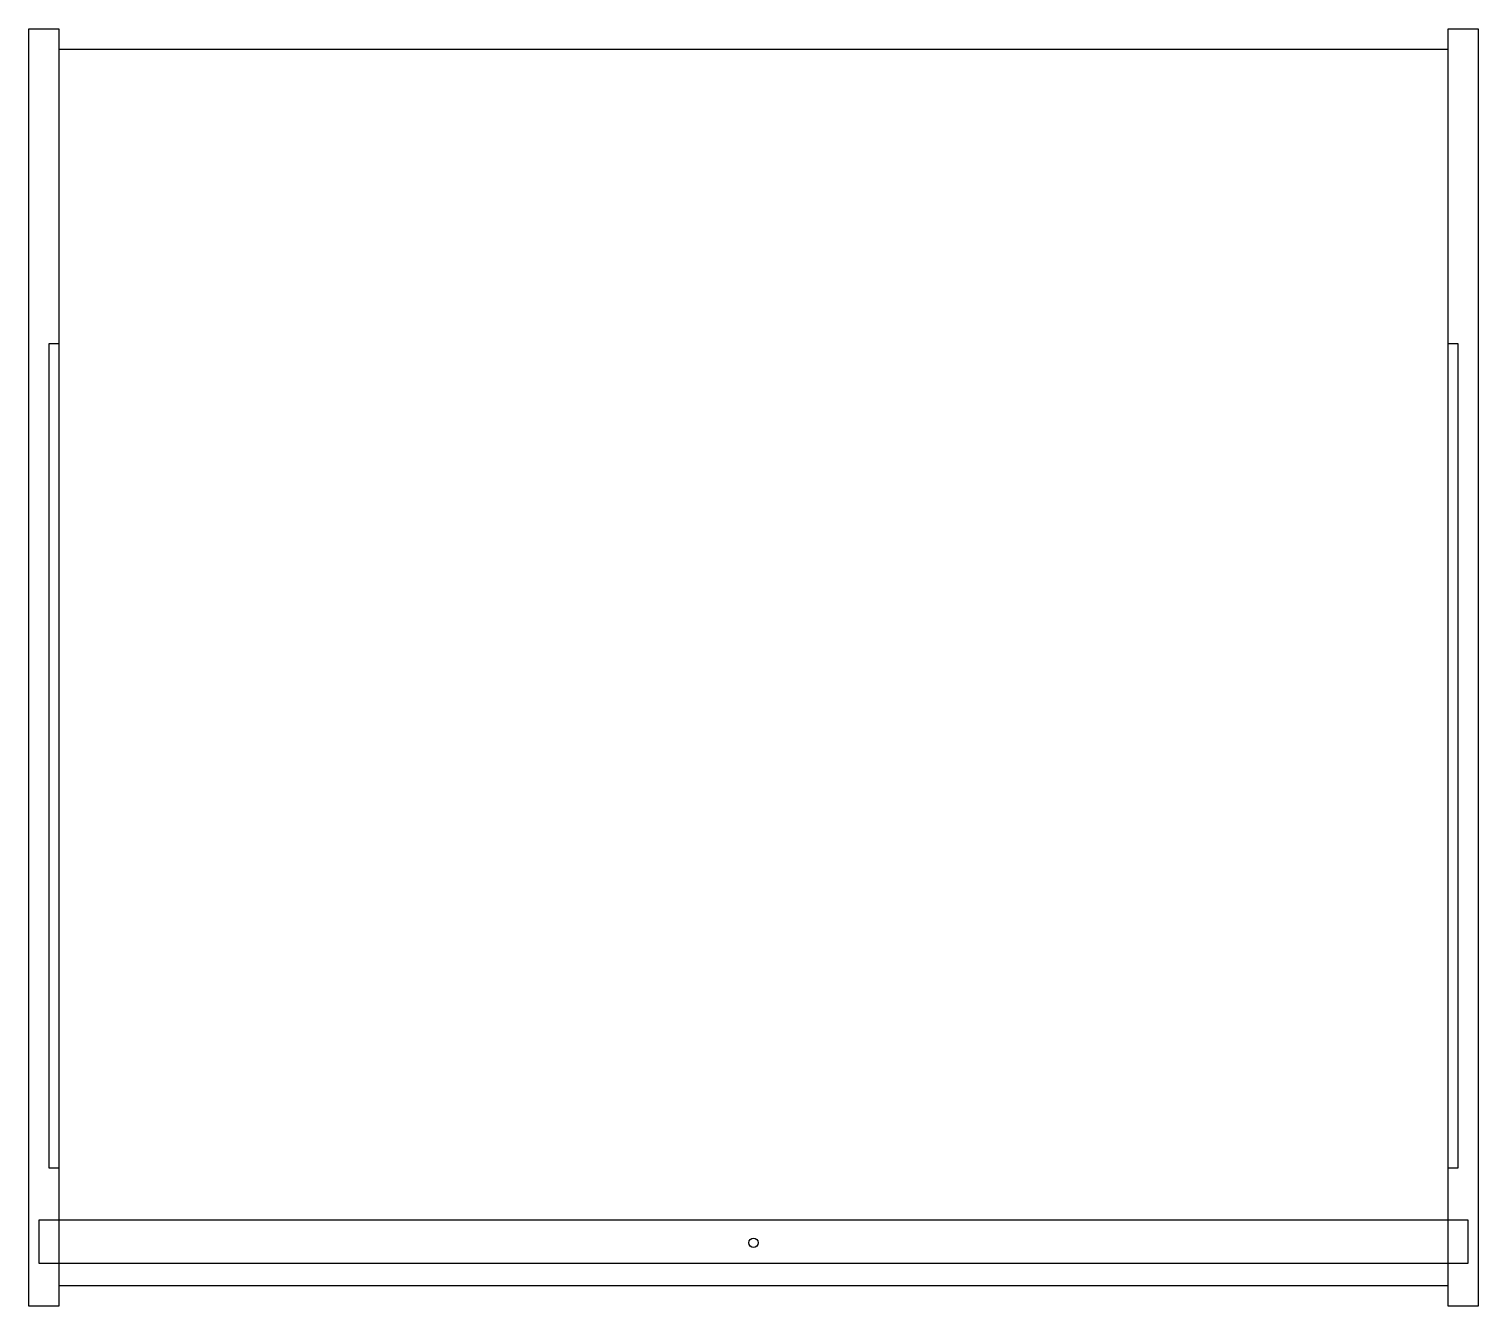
# Model space of a CAD drawing. Extents: x -0.3 to 24.3, y -0.3 to 21.4.
import ezdxf

# ---------------------------------------------------------------- set-up
doc = ezdxf.new("R2010")
doc.units = 0
for name, color, linetype in [('BLOCKDRILLPILOT', 6, 'CONTINUOUS'), ('DadoBack', 6, 'CONTINUOUS'), ('PartCut', 1, 'CONTINUOUS')]:
    doc.layers.add(name, color=color, linetype=linetype)

msp = doc.modelspace()

# ---------------------------------------------------------------- linework, layer by layer
at = {"layer": 'BLOCKDRILLPILOT'}
msp.add_circle((11.97, 0.725), 0.0787, dxfattribs=at)
at = {"layer": 'DadoBack'}
for points in [[(-0.34, 21.35), (0.17, 21.35), (0.17, -0.35), (-0.34, -0.35)], [(-0.34, 21.35), (0.17, 21.35), (0.17, -0.35), (-0.34, -0.35)], [(23.77, 21.35), (24.28, 21.35), (24.28, -0.35), (23.77, -0.35)], [(23.77, 21.35), (24.28, 21.35), (24.28, -0.35), (23.77, -0.35)], [(24.105, 1.115), (24.105, 0.375), (-0.165, 0.375), (-0.165, 1.115)], [(24.105, 1.115), (24.105, 0.375), (-0.165, 0.375), (-0.165, 1.115)]]:
    msp.add_lwpolyline(points, close=True, dxfattribs=at)
at = {"layer": 'PartCut'}
msp.add_lwpolyline([(0.17, 2), (0.17, 0), (23.77, 0), (23.77, 2), (23.94, 2), (23.94, 16), (23.77, 16), (23.77, 21), (0.17, 21), (0.17, 16), (0, 16), (0, 2)], close=True, dxfattribs=at)

doc.saveas('drawing.dxf')
